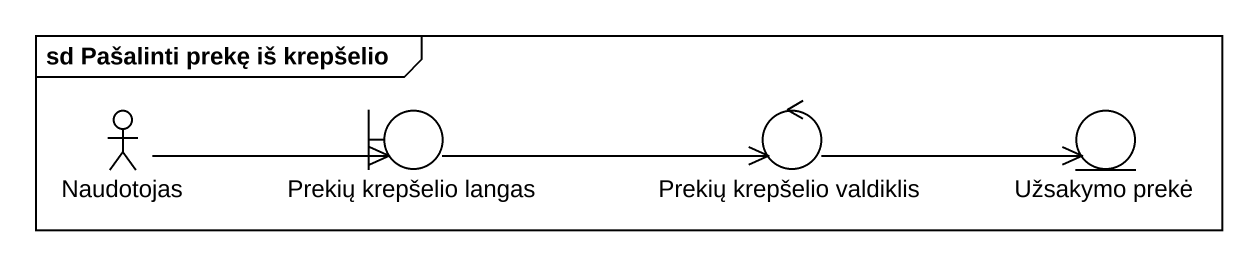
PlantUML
@startuml
mainframe sd Pašalinti prekę iš krepšelio
actor Naudotojas
boundary "Prekių krepšelio langas" as Prekių_krepšelio_langas
control "Prekių krepšelio valdiklis" as Prekių_krepšelio_valdiklis
entity "Užsakymo prekė" as Užsakymo_prekė
Naudotojas -right-> Prekių_krepšelio_langas
Prekių_krepšelio_langas -right-> Prekių_krepšelio_valdiklis
Prekių_krepšelio_valdiklis -right-> Užsakymo_prekė
@enduml
